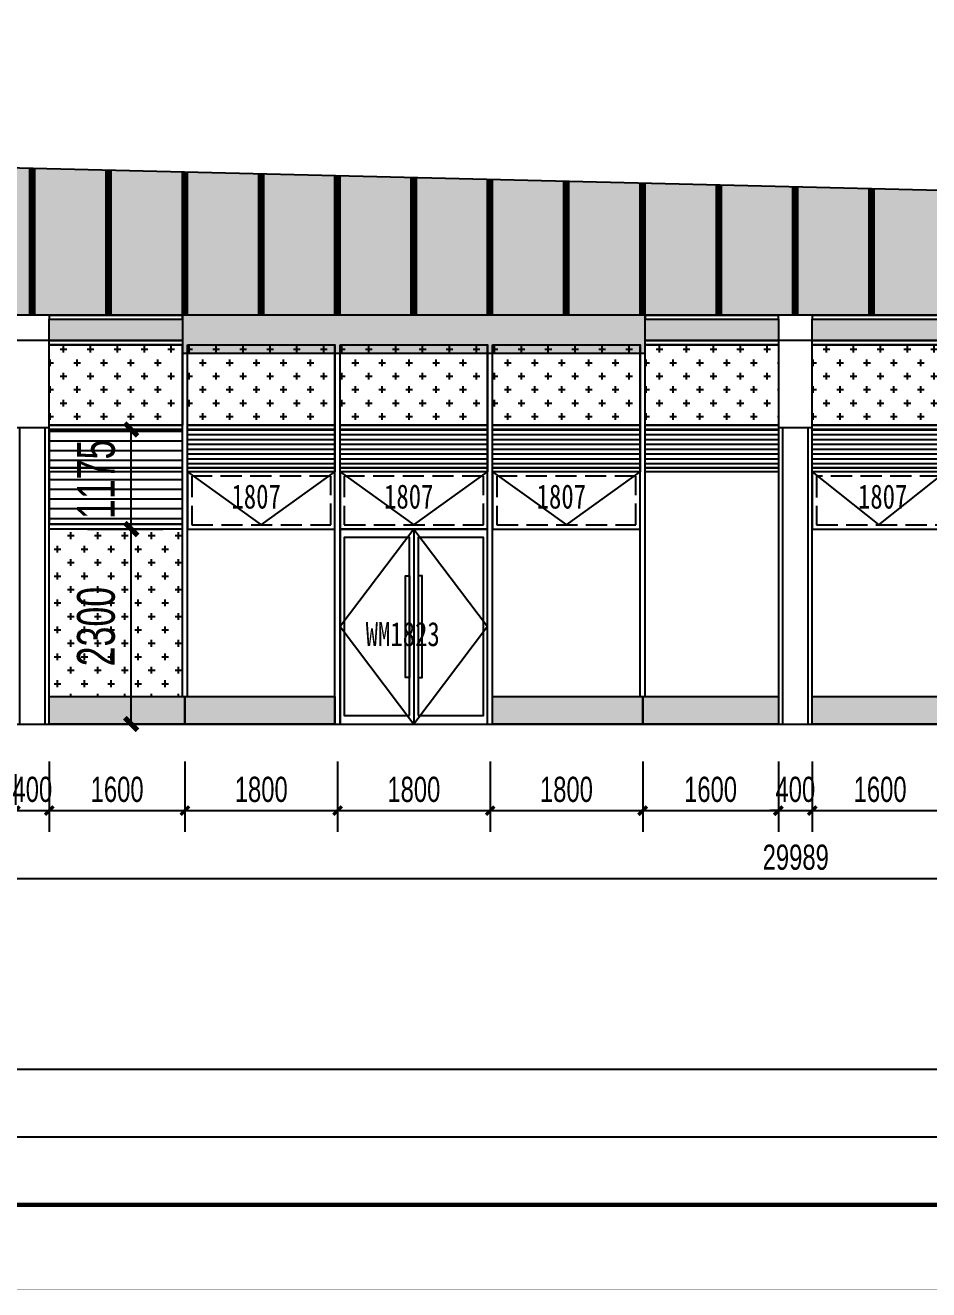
# Model space of a CAD drawing. Extents: x -483182 to 812890, y -390528 to -214858.
# Drawn here: x -301229 to -290573, y -353794 to -338879 of the extents above; entities that cross this region are included whole.
import ezdxf

# ---------------------------------------------------------------- set-up
doc = ezdxf.new("R2010")
doc.units = 0
doc.header["$LTSCALE"] = 1000
doc.header["$MEASUREMENT"] = 0
doc.linetypes.add('DASH', pattern=[0.35, 0.25, -0.1])
for name, color, linetype in [('01-标注_尺寸', 124, 'Continuous'), ('05-填充_156', 156, 'Continuous'), ('05-填充_168', 168, 'Continuous'), ('05-填充_18', 18, 'Continuous'), ('A-0-图名图例', 2, 'Continuous'), ('A-C_幕墙龙骨', 133, 'Continuous'), ('A-C_窗', 140, 'Continuous'), ('A-C_门', 150, 'Continuous'), ('D-铝板', 181, 'Continuous'), ('外墙百叶', 162, 'Continuous')]:
    doc.layers.add(name, color=color, linetype=linetype)
doc.layers.add('04-不打印_辅助线', color=165, linetype='Continuous', plot=False)
doc.styles.add('_TCH_AXIS', font='STXIHEI_0.TTF', dxfattribs={"width": 0.75})
doc.styles.add('_TCH_DIM_T3', font='ros.shx', dxfattribs={"width": 0.705882, "bigfont": 'jd.shx'})
doc.styles.get("Standard").update_dxf_attribs({"font": 'STXIHEI_0.TTF', "width": 0.75})
doc.dimstyles.new('_TCH_ARCH&&100', dxfattribs={"dimtxt": 297.5, "dimasz": 100, "dimexe": 250, "dimexo": 300, "dimgap": 100, "dimtad": 1, "dimdec": 0, "dimzin": 0, "dimdsep": 46, "dimtxsty": '_TCH_DIM_T3', "dimblk": 'ARCHTICK', "dimcen": 0.09, "dimclrt": 7, "dimazin": 2, "dimtfac": 1, "dimtdec": 0, "dimtix": 1, "dimtmove": 2, "dimatfit": 3, "dimfxl": 0, "dimtolj": 1, "dimtzin": 0, "dimarcsym": 0})
doc.dimstyles.new('_TCH_ARCH&&150', dxfattribs={"dimtxt": 446.25, "dimasz": 150, "dimexe": 375, "dimexo": 450, "dimgap": 189.375, "dimtad": 1, "dimdec": 0, "dimzin": 0, "dimdsep": 46, "dimtxsty": '_TCH_DIM_T3', "dimblk": 'ARCHTICK', "dimcen": 0.09, "dimclrt": 7, "dimazin": 2, "dimtfac": 1, "dimtdec": 0, "dimtix": 1, "dimtmove": 2, "dimatfit": 3, "dimfxl": 0, "dimtolj": 1, "dimtzin": 0, "dimarcsym": 0})
pattern_1 = [(0, (-258822.38, 311729.49), (0, 114.3), [])]

# ---------------------------------------------------------------- blocks, each defined once
blk = doc.blocks.new('图框-A1+1-4')
for points, const_width in [([(0, 0), (1051, 0), (1051, 594), (0, 594)], 0.05), ([(976, 584), (25, 584), (25, 10), (976, 10)], 0.5)]:
    blk.add_lwpolyline(points, close=True, dxfattribs=dict(const_width=const_width))
blk = doc.blocks.new('jmhrsdhj')
for p, q in [((-200, 3500), (-200, 0)), ((-150, 3500), (-150, 0)), ((150, 0), (150, 3500)), ((200, 0), (200, 3500))]:
    blk.add_line(p, q)
blk.add_lwpolyline([(-200, 3500), (200, 3500), (200, 4525), (-200, 4525)], close=True)
blk = doc.blocks.new('A$C2E0A5E3B')
blk.add_lwpolyline([(-5, 0), (1735, 0), (1735, 675), (-5, 675)], close=True)
for points in [[(-5, 675), (865, 50)], [(865, 50), (1735, 675)]]:
    blk.add_lwpolyline(points)
at = {"linetype": 'DASH'}
blk.add_lwpolyline([(45, 50), (1685, 50), (1685, 625), (45, 625)], close=True, dxfattribs=at)
at = {"layer": '04-不打印_辅助线', "width": 0.75}
blk.add_text('1807', height=285.4, dxfattribs=at).set_placement((514, 242))
blk = doc.blocks.new('*U215')
at = {"layer": 'A-C_窗'}
blk.add_blockref('A$C2E0A5E3B', (-865, -337.5), dxfattribs=at)
blk = doc.blocks.new('*U216')
at = {"layer": 'A-C_窗', "color": 0, "linetype": 'ByBlock', "lineweight": -2, "transparency": 16777216}
for p in [(0, 0), (1800, 0), (3600, 0)]:
    blk.add_blockref('*U215', p, dxfattribs=at)
blk = doc.blocks.new('*U143')
at = {"layer": '05-填充_168'}
h = blk.add_hatch(color=256, dxfattribs=at)
h.dxf.hatch_style = 1
h.paths.add_polyline_path([(0, 300), (1570, 300), (1570, 50), (0, 50)])
for points in [[(0, 350), (1570, 350)], [(0, 300), (1570, 300)], [(0, 50), (1570, 50)], [(0, 0), (1570, 0)]]:
    blk.add_lwpolyline(points)
for points in [[(0, 300), (1570, 300), (1570, 350), (0, 350)], [(0, 300), (1570, 300), (1570, 50), (0, 50)], [(1570, 0), (0, 0), (0, 50), (1570, 50)]]:
    blk.add_lwpolyline(points, close=True)
blk = doc.blocks.new('A$C5BC7050D')
for points in [[(-1735, 0), (5, 0), (5, 2300), (-1735, 2300)], [(-915, 100), (-915, 2200), (-1685, 2200), (-1685, 100)], [(-815, 100), (-45, 100), (-45, 2200), (-815, 2200)], [(-915, 550), (-965, 550), (-965, 1750), (-915, 1750)], [(-815, 550), (-765, 550), (-765, 1750), (-815, 1750)]]:
    blk.add_lwpolyline(points, close=True)
for points in [[(-865, 2300), (-1735, 1150), (-865, 0)], [(-865, 2300), (-865, 0)], [(-865, 2300), (5, 1150), (-865, 0)]]:
    blk.add_lwpolyline(points)
at = {"layer": '04-不打印_辅助线', "style": '_TCH_AXIS', "width": 0.75}
blk.add_text('WM1823', height=285.4, dxfattribs=at).set_placement((-1433, 920))
blk = doc.blocks.new('A$C58EF75E212')
at = {"layer": '05-填充_18'}
h = blk.add_hatch(color=256, dxfattribs=at)
h.dxf.hatch_style = 1
h.paths.add_polyline_path([(0, -100), (5460, -100), (5460, 350), (0, 350)])
blk.add_lwpolyline([(0, -100), (5460, -100), (5460, 350), (0, 350)], close=True)
blk = doc.blocks.new('*U142')
at = {"layer": '05-填充_168'}
h = blk.add_hatch(color=256, dxfattribs=at)
h.dxf.hatch_style = 1
h.paths.add_polyline_path([(0, 300), (1570, 300), (1570, 50), (0, 50)])
for points in [[(0, 350), (1570, 350)], [(0, 300), (1570, 300)], [(0, 50), (1570, 50)], [(0, 0), (1570, 0)]]:
    blk.add_lwpolyline(points)
for points in [[(0, 300), (1570, 300), (1570, 350), (0, 350)], [(0, 300), (1570, 300), (1570, 50), (0, 50)], [(1570, 0), (0, 0), (0, 50), (1570, 50)]]:
    blk.add_lwpolyline(points, close=True)
blk = doc.blocks.new('ccd66s5')
at = {"layer": '05-填充_156'}
h = blk.add_hatch(dxfattribs=at)
h.set_pattern_fill('CROSS', color=136, scale=100)
h.set_pattern_definition([(0, (-25227, 313254.43), (158.75, 158.75), [79.375, -238.125]), (90, (-25187.32, 313214.74), (-158.75, 158.75), [79.375, -238.125])])
h.paths.add_polyline_path([(6190, 1500), (7760, 1500), (7760, 550), (6190, 550)])
h = blk.add_hatch(dxfattribs=at)
h.set_pattern_fill('CROSS', color=136, scale=100)
h.set_pattern_definition([(0, (-23427, 313254.43), (158.75, 158.75), [79.375, -238.125]), (90, (-23387.32, 313214.74), (-158.75, 158.75), [79.375, -238.125])])
h.paths.add_polyline_path([(7820, 1500), (9560, 1500), (9560, 550), (7820, 550)])
h = blk.add_hatch(dxfattribs=at)
h.set_pattern_fill('CROSS', color=136, scale=100)
h.set_pattern_definition([(0, (-21627, 313254.43), (158.75, 158.75), [79.375, -238.125]), (90, (-21587.32, 313214.74), (-158.75, 158.75), [79.375, -238.125])])
h.paths.add_polyline_path([(9620, 1500), (11360, 1500), (11360, 550), (9620, 550)])
h = blk.add_hatch(dxfattribs=at)
h.set_pattern_fill('CROSS', color=136, scale=100)
h.set_pattern_definition([(0, (-19827, 313254.43), (158.75, 158.75), [79.375, -238.125]), (90, (-19787.32, 313214.74), (-158.75, 158.75), [79.375, -238.125])])
h.paths.add_polyline_path([(11420, 1500), (13160, 1500), (13160, 550), (11420, 550)])
h = blk.add_hatch(dxfattribs=at)
h.set_pattern_fill('CROSS', color=136, scale=100)
h.set_pattern_definition([(0, (-18197, 313254.43), (158.75, 158.75), [79.375, -238.125]), (90, (-18157.32, 313214.74), (-158.75, 158.75), [79.375, -238.125])])
h.paths.add_polyline_path([(13220, 1500), (14790, 1500), (14790, 550), (13220, 550)])
h = blk.add_hatch(dxfattribs=at)
h.set_pattern_fill('CROSS', color=136, scale=100)
h.set_pattern_definition([(0, (-16227, 313254.43), (158.75, 158.75), [79.375, -238.125]), (90, (-16187.32, 313214.74), (-158.75, 158.75), [79.375, -238.125])])
h.paths.add_polyline_path([(15190, 1500), (16760, 1500), (16760, 550), (15190, 550)])
h = blk.add_hatch(dxfattribs=at)
h.set_pattern_fill('LINE', color=256, scale=60)
h.set_pattern_definition([(0, (9076, 50), (0, 57.15), [])])
h.paths.add_polyline_path([(7820, 500), (9560, 500), (9560, 50), (7820, 50)])
h = blk.add_hatch(dxfattribs=at)
h.set_pattern_fill('LINE', color=256, scale=60)
h.set_pattern_definition([(0, (10876, 50), (0, 57.15), [])])
h.paths.add_polyline_path([(9620, 500), (11360, 500), (11360, 50), (9620, 50)])
h = blk.add_hatch(dxfattribs=at)
h.set_pattern_fill('LINE', color=256, scale=60)
h.set_pattern_definition([(0, (12676, 50), (0, 57.15), [])])
h.paths.add_polyline_path([(11420, 500), (13160, 500), (13160, 50), (11420, 50)])
h = blk.add_hatch(dxfattribs=at)
h.set_pattern_fill('LINE', color=256, scale=60)
h.set_pattern_definition([(0, (14306, 50), (0, 57.15), [])])
h.paths.add_polyline_path([(13220, 500), (14790, 500), (14790, 50), (13220, 50)])
h = blk.add_hatch(dxfattribs=at)
h.set_pattern_fill('LINE', color=256, scale=60)
h.set_pattern_definition([(0, (16276, 50), (0, 57.15), [])])
h.paths.add_polyline_path([(15190, 500), (16760, 500), (16760, 50), (15190, 50)])
for points in [[(6190, 1500), (7760, 1500), (7760, 550), (6190, 550)], [(7820, 1500), (9560, 1500), (9560, 550), (7820, 550)], [(9620, 1500), (11360, 1500), (11360, 550), (9620, 550)], [(11420, 1500), (13160, 1500), (13160, 550), (11420, 550)], [(13220, 1500), (14790, 1500), (14790, 550), (13220, 550)], [(15190, 1500), (16760, 1500), (16760, 550), (15190, 550)], [(9560, 500), (7820, 500), (7820, 550), (9560, 550)], [(7820, 500), (9560, 500), (9560, 50), (7820, 50)], [(11360, 500), (9620, 500), (9620, 550), (11360, 550)], [(9620, 500), (11360, 500), (11360, 50), (9620, 50)], [(13160, 500), (11420, 500), (11420, 550), (13160, 550)], [(11420, 500), (13160, 500), (13160, 50), (11420, 50)], [(14790, 500), (13220, 500), (13220, 550), (14790, 550)], [(13220, 500), (14790, 500), (14790, 50), (13220, 50)], [(16760, 500), (15190, 500), (15190, 550), (16760, 550)], [(15190, 500), (16760, 500), (16760, 50), (15190, 50)], [(9560, 0), (7820, 0), (7820, 50), (9560, 50)], [(11360, 0), (9620, 0), (9620, 50), (11360, 50)], [(13160, 0), (11420, 0), (11420, 50), (13160, 50)], [(14790, 0), (13220, 0), (13220, 50), (14790, 50)], [(16760, 0), (15190, 0), (15190, 50), (16760, 50)]]:
    blk.add_lwpolyline(points, close=True)
for points in [[(6190, 550), (7760, 550)], [(6190, 500), (7760, 500)], [(7820, 550), (9560, 550)], [(7820, 500), (9560, 500)], [(9620, 550), (11360, 550)], [(9620, 500), (11360, 500)], [(11420, 550), (13160, 550)], [(11420, 500), (13160, 500)], [(13220, 550), (14790, 550)], [(13220, 500), (14790, 500)], [(15190, 550), (16760, 550)], [(15190, 500), (16760, 500)]]:
    blk.add_lwpolyline(points)
blk = doc.blocks.new('mkhdht')
at = {"layer": '05-填充_156'}
h = blk.add_hatch(dxfattribs=at)
h.set_pattern_fill('CROSS', color=136, scale=100)
h.set_pattern_definition([(0, (-263136, 354870.49), (158.75, 158.75), [79.375, -238.125]), (90, (-263096.31, 354830.8), (-158.75, 158.75), [79.375, -238.125])])
h.paths.add_polyline_path([(1065, 6374), (0, 6400), (0, 4525), (1065, 4525)])
h.paths.add_polyline_path([(1125, 4525), (1965, 4525), (1965, 6352), (1125, 6373)])
h.paths.add_polyline_path([(2025, 4525), (2865, 4525), (2865, 6331), (2025, 6351)])
h.paths.add_polyline_path([(2925, 4525), (3765, 4525), (3765, 6309), (2925, 6329)])
h.paths.add_polyline_path([(3825, 4525), (4665, 4525), (4665, 6287), (3825, 6307)])
h.paths.add_polyline_path([(4725, 4525), (5790, 4525), (5790, 4525), (5960, 4525), (5960, 6255), (4725, 6285)])
h.paths.add_polyline_path([(6860, 6234), (6020, 6254), (6020, 4525), (6190, 4525), (6860, 4525)])
h.paths.add_polyline_path([(6920, 4525), (7760, 4525), (7760, 6212), (6920, 6232)])
h.paths.add_polyline_path([(7820, 4525), (8660, 4525), (8660, 6190), (7820, 6210)])
h.paths.add_polyline_path([(9560, 6168), (8720, 6188), (8720, 4525), (9560, 4525)])
h.paths.add_polyline_path([(10460, 6146), (9620, 6167), (9620, 4525), (10460, 4525)])
h.paths.add_polyline_path([(11360, 6124), (10520, 6145), (10520, 4525), (11360, 4525)])
h.paths.add_polyline_path([(12260, 6102), (11420, 6123), (11420, 4525), (12260, 4525)])
h.paths.add_polyline_path([(13160, 6081), (12320, 6101), (12320, 4525), (13160, 4525)])
h.paths.add_polyline_path([(14060, 6059), (13220, 6079), (13220, 4525), (14060, 4525)])
h.paths.add_polyline_path([(14120, 4525), (14790, 4525), (14960, 4525), (14960, 6037), (14120, 6057)])
h.paths.add_polyline_path([(15020, 4525), (15190, 4525), (15860, 4525), (15860, 6015), (15020, 6035)])
h.paths.add_polyline_path([(15920, 4525), (16760, 4525), (16760, 5993), (15920, 6014)])
h.paths.add_polyline_path([(16820, 4525), (17660, 4525), (17660, 5971), (16820, 5992)])
h.paths.add_polyline_path([(17720, 4525), (18560, 4525), (18560, 5950), (17720, 5970)])
h.paths.add_polyline_path([(19460, 5928), (18620, 5948), (18620, 4525), (19460, 4525)])
h.paths.add_polyline_path([(20360, 5906), (19520, 5926), (19520, 4525), (20360, 4525)])
h.paths.add_polyline_path([(20420, 4525), (21260, 4525), (21260, 5884), (20420, 5904)])
h.paths.add_polyline_path([(21320, 4525), (22160, 4525), (22160, 5862), (21320, 5883)])
h.paths.add_polyline_path([(22220, 4525), (23060, 4525), (23060, 5840), (22220, 5861)])
h.paths.add_polyline_path([(23960, 5818), (23120, 5839), (23120, 4525), (23790, 4525), (23960, 4525)])
h.paths.add_polyline_path([(24020, 4525), (24190, 4525), (24860, 4525), (24860, 5797), (24020, 5817)])
h.paths.add_polyline_path([(24920, 4525), (25760, 4525), (25760, 5775), (24920, 5795)])
h.paths.add_polyline_path([(25820, 4525), (26660, 4525), (26660, 5753), (25820, 5773)])
h.paths.add_polyline_path([(26720, 4525), (27560, 4525), (27560, 5731), (26720, 5751)])
h.paths.add_polyline_path([(27620, 4525), (28460, 4525), (28460, 5709), (27620, 5730)])
h.paths.add_polyline_path([(28520, 4525), (29360, 4525), (29360, 5687), (28520, 5708)])
h.paths.add_polyline_path([(29420, 4525), (29990, 4525), (29990, 5672), (29420, 5686)])
h = blk.add_hatch(dxfattribs=at)
h.set_pattern_fill('CROSS', color=136, scale=100)
h.set_pattern_definition([(0, (-231516, 354870.43), (158.75, 158.75), [79.375, -238.125]), (90, (-231476.31, 354830.74), (-158.75, 158.75), [79.375, -238.125])])
h.paths.add_polyline_path([(7760, 2000), (6190, 2000), (6190, 25), (7760, 25)])
at = {"layer": '05-填充_168'}
h = blk.add_hatch(color=256, dxfattribs=at)
h.dxf.hatch_style = 1
h.paths.add_polyline_path([(0, 25), (1065, 25), (1065, -300), (0, -300)])
h.paths.add_polyline_path([(4725, 25), (5790, 25), (5790, -300), (4725, -300)])
h.paths.add_polyline_path([(6190, 25), (7790, 25), (7790, -300), (6190, -300)])
h.paths.add_polyline_path([(7790, 25), (9560, 25), (9560, -300), (7790, -300)])
h.paths.add_polyline_path([(11420, 25), (13190, 25), (13190, -300), (11420, -300)])
h.paths.add_polyline_path([(13190, 25), (14790, 25), (14790, -300), (13190, -300)])
h.paths.add_polyline_path([(15190, 25), (16790, 25), (16790, -300), (15190, -300)])
h.paths.add_polyline_path([(16790, 25), (18590, 25), (18590, -300), (16790, -300)])
h.paths.add_polyline_path([(18590, 25), (20390, 25), (20390, -300), (18590, -300)])
h.paths.add_polyline_path([(22190, 25), (23790, 25), (23790, -300), (22190, -300)])
h.paths.add_polyline_path([(20390, 25), (22190, 25), (22190, -300), (20390, -300)])
h.paths.add_polyline_path([(29390, 25), (29990, 25), (29990, -300), (29390, -300)])
h.paths.add_polyline_path([(25760, -300), (25760, 25), (24190, 25), (24190, -300)])
h.paths.add_polyline_path([(27620, 25), (27620, -300), (29390, -300), (29390, 25)])
at = {"layer": '外墙百叶'}
h = blk.add_hatch(dxfattribs=at)
h.set_pattern_fill('LINE', color=256, scale=120)
h.set_pattern_definition(pattern_1)
h.paths.add_polyline_path([(6190, 2725), (7760, 2725), (7760, 3175), (6190, 3175)])
h = blk.add_hatch(dxfattribs=at)
h.set_pattern_fill('LINE', color=256, scale=120)
h.set_pattern_definition(pattern_1)
h.paths.add_polyline_path([(6190, 2060), (7760, 2060), (7760, 2675), (6190, 2675)])
blk.add_lwpolyline([(29990, 4525), (0, 4525)])
at = {"layer": '05-填充_18', "const_width": 60}
for points in [[(5990, 4525), (5990, 6255)], [(6890, 4525), (6890, 6233)], [(7790, 4525), (7790, 6211)], [(8690, 4525), (8690, 6189)], [(9590, 4525), (9590, 6167)], [(10490, 4525), (10490, 6145)], [(11390, 4525), (11390, 6124)], [(12290, 4525), (12290, 6102)], [(13190, 4525), (13190, 6080)], [(14090, 4525), (14090, 6058)], [(14990, 4525), (14990, 6036)], [(15890, 4525), (15890, 6014)]]:
    blk.add_lwpolyline(points, dxfattribs=at)
at = {"layer": 'A-C_幕墙龙骨'}
for points in [[(5960, 4525), (5960, 6255)], [(6020, 4525), (6020, 6254)], [(6860, 4525), (6860, 6234)], [(6920, 4525), (6920, 6232)], [(7760, 4525), (7760, 6212)], [(7820, 4525), (7820, 6210)], [(8660, 4525), (8660, 6190)], [(8720, 4525), (8720, 6188)], [(9560, 4525), (9560, 6168)], [(9620, 4525), (9620, 6167)], [(10460, 4525), (10460, 6146)], [(10520, 4525), (10520, 6145)], [(11360, 4525), (11360, 6124)], [(11420, 4525), (11420, 6123)], [(12260, 4525), (12260, 6102)], [(12320, 4525), (12320, 6101)], [(13160, 4525), (13160, 6081)], [(13220, 4525), (13220, 6079)], [(14060, 4525), (14060, 6059)], [(14120, 4525), (14120, 6057)], [(14960, 4525), (14960, 6037)], [(15020, 4525), (15020, 6035)], [(15860, 4525), (15860, 6015)], [(15920, 4525), (15920, 6014)]]:
    blk.add_lwpolyline(points, dxfattribs=at)
at = {"layer": 'A-C_窗'}
for p, q in [((7760, 25), (7760, 4175)), ((7820, 25), (7820, 4175)), ((9560, -300), (9560, 4175)), ((9620, -300), (9620, 4175)), ((11360, -300), (11360, 4175)), ((11420, -300), (11420, 4175)), ((13160, 25), (13160, 4175)), ((13220, 25), (13220, 4175)), ((7760, 2725), (6190, 2725)), ((7760, 2675), (6190, 2675)), ((7760, 2060), (6190, 2060)), ((7760, 2000), (6190, 2000))]:
    blk.add_line(p, q, dxfattribs=at)
for points in [[(29990, 5672), (0, 6400), (0, -300), (29990, -300)], [(15190, 2000), (16760, 2000), (16760, 2675), (15190, 2675)], [(6190, 25), (7790, 25), (7790, -300), (6190, -300)], [(7790, 25), (9560, 25), (9560, -300), (7790, -300)], [(11420, 25), (13190, 25), (13190, -300), (11420, -300)], [(13190, 25), (14790, 25), (14790, -300), (13190, -300)], [(15190, 25), (16790, 25), (16790, -300), (15190, -300)]]:
    blk.add_lwpolyline(points, close=True, dxfattribs=at)
for points in [[(15190, 2675), (15975, 2050)], [(15975, 2050), (16760, 2675)]]:
    blk.add_lwpolyline(points, dxfattribs=at)
at = {"layer": 'A-C_窗', "linetype": 'DASH'}
blk.add_lwpolyline([(15240, 2050), (16710, 2050), (16710, 2625), (15240, 2625)], close=True, dxfattribs=at)
at = {"layer": '外墙百叶'}
for points in [[(6190, 2725), (7760, 2725), (7760, 3175), (6190, 3175)], [(6190, 2060), (7760, 2060), (7760, 2675), (6190, 2675)]]:
    blk.add_lwpolyline(points, close=True, dxfattribs=at)
at = {"layer": 'A-C_窗'}
for name, p in [('*U143', (6190, 4175)), ('*U142', (13220, 4175)), ('*U143', (15190, 4175)), ('ccd66s5', (0, 2675)), ('*U216', (8690, 2338))]:
    blk.add_blockref(name, p, dxfattribs=at)
at = {"layer": 'A-C_门'}
blk.add_blockref('A$C5BC7050D', (11355, -300), dxfattribs=at)
at = {"layer": 'D-铝板'}
for name, p in [('A$C58EF75E212', (7760, 4175)), ('jmhrsdhj', (5990, -300)), ('jmhrsdhj', (14990, -300))]:
    blk.add_blockref(name, p, dxfattribs=at)
at = {"layer": '04-不打印_辅助线', "width": 0.75}
blk.add_text('1807', height=285.4, dxfattribs=at).set_placement((15729, 2242))
blk = doc.blocks.new('_ArchTick')
at = {"color": 0, "linetype": 'ByBlock', "const_width": 0.4}
blk.add_lwpolyline([(-0.5, -0.5), (0.5, 0.5)], dxfattribs=at)
blk = doc.blocks.new('*D1508')
at = {"layer": '01-标注_尺寸', "color": 0, "lineweight": -2, "transparency": 16777216}
for p, q in [((-291946, -347563), (-291946, -348393)), ((-290346, -347563), (-290346, -348393)), ((-291946, -348143), (-290346, -348143))]:
    blk.add_line(p, q, dxfattribs=at)
at = {"layer": 'Defpoints', "color": 0, "transparency": 16777216}
for p in [(-291946, -347263), (-290346, -347263), (-290346, -348143)]:
    blk.add_point(p, dxfattribs=at)
at = {"layer": '01-标注_尺寸', "color": 0, "lineweight": -2, "transparency": 16777216, "xscale": 100, "yscale": 100, "zscale": 100, "rotation": 180}
blk.add_blockref('_ArchTick', (-291946, -348143), dxfattribs=at)
at = {"layer": '01-标注_尺寸', "color": 0, "lineweight": -2, "transparency": 16777216, "xscale": 100, "yscale": 100, "zscale": 100}
blk.add_blockref('_ArchTick', (-290346, -348143), dxfattribs=at)
at = {"layer": '01-标注_尺寸', "color": 7, "transparency": 16777216, "insert": (-291146, -347894), "char_height": 297.5, "attachment_point": 5, "style": '_TCH_DIM_T3'}
blk.add_mtext('\\A1;1600', dxfattribs=at)
blk = doc.blocks.new('*D1509')
at = {"layer": '01-标注_尺寸', "color": 0, "lineweight": -2, "transparency": 16777216}
for p, q in [((-292346, -347563), (-292346, -348393)), ((-291946, -347563), (-291946, -348393)), ((-292346, -348143), (-292446, -348143)), ((-292346, -348143), (-291946, -348143)), ((-291946, -348143), (-291846, -348143))]:
    blk.add_line(p, q, dxfattribs=at)
at = {"layer": 'Defpoints', "color": 0, "transparency": 16777216}
for p in [(-292346, -347263), (-291946, -347263), (-291946, -348143)]:
    blk.add_point(p, dxfattribs=at)
at = {"layer": '01-标注_尺寸', "color": 0, "lineweight": -2, "transparency": 16777216, "xscale": 100, "yscale": 100, "zscale": 100}
blk.add_blockref('_ArchTick', (-292346, -348143), dxfattribs=at)
at = {"layer": '01-标注_尺寸', "color": 0, "lineweight": -2, "transparency": 16777216, "xscale": 100, "yscale": 100, "zscale": 100, "rotation": 180}
blk.add_blockref('_ArchTick', (-291946, -348143), dxfattribs=at)
at = {"layer": '01-标注_尺寸', "color": 7, "transparency": 16777216, "insert": (-292146, -347894), "char_height": 297.5, "attachment_point": 5, "style": '_TCH_DIM_T3'}
blk.add_mtext('\\A1;400', dxfattribs=at)
blk = doc.blocks.new('*D1510')
at = {"layer": '01-标注_尺寸', "color": 0, "lineweight": -2, "transparency": 16777216}
for p, q in [((-293946, -347563), (-293946, -348393)), ((-292346, -347563), (-292346, -348393)), ((-293946, -348143), (-292346, -348143))]:
    blk.add_line(p, q, dxfattribs=at)
at = {"layer": 'Defpoints', "color": 0, "transparency": 16777216}
for p in [(-293946, -347263), (-292346, -347263), (-292346, -348143)]:
    blk.add_point(p, dxfattribs=at)
at = {"layer": '01-标注_尺寸', "color": 0, "lineweight": -2, "transparency": 16777216, "xscale": 100, "yscale": 100, "zscale": 100, "rotation": 180}
blk.add_blockref('_ArchTick', (-293946, -348143), dxfattribs=at)
at = {"layer": '01-标注_尺寸', "color": 0, "lineweight": -2, "transparency": 16777216, "xscale": 100, "yscale": 100, "zscale": 100}
blk.add_blockref('_ArchTick', (-292346, -348143), dxfattribs=at)
at = {"layer": '01-标注_尺寸', "color": 7, "transparency": 16777216, "insert": (-293146, -347894), "char_height": 297.5, "attachment_point": 5, "style": '_TCH_DIM_T3'}
blk.add_mtext('\\A1;1600', dxfattribs=at)
blk = doc.blocks.new('*D1511')
at = {"layer": '01-标注_尺寸', "color": 0, "lineweight": -2, "transparency": 16777216}
for p, q in [((-295746, -347563), (-295746, -348393)), ((-293946, -347563), (-293946, -348393)), ((-295746, -348143), (-293946, -348143))]:
    blk.add_line(p, q, dxfattribs=at)
at = {"layer": 'Defpoints', "color": 0, "transparency": 16777216}
for p in [(-295746, -347263), (-293946, -347263), (-293946, -348143)]:
    blk.add_point(p, dxfattribs=at)
at = {"layer": '01-标注_尺寸', "color": 0, "lineweight": -2, "transparency": 16777216, "xscale": 100, "yscale": 100, "zscale": 100, "rotation": 180}
blk.add_blockref('_ArchTick', (-295746, -348143), dxfattribs=at)
at = {"layer": '01-标注_尺寸', "color": 0, "lineweight": -2, "transparency": 16777216, "xscale": 100, "yscale": 100, "zscale": 100}
blk.add_blockref('_ArchTick', (-293946, -348143), dxfattribs=at)
at = {"layer": '01-标注_尺寸', "color": 7, "transparency": 16777216, "insert": (-294846, -347894), "char_height": 297.5, "attachment_point": 5, "style": '_TCH_DIM_T3'}
blk.add_mtext('\\A1;1800', dxfattribs=at)
blk = doc.blocks.new('*D1512')
at = {"layer": '01-标注_尺寸', "color": 0, "lineweight": -2, "transparency": 16777216}
for p, q in [((-297546, -347563), (-297546, -348393)), ((-295746, -347563), (-295746, -348393)), ((-297546, -348143), (-295746, -348143))]:
    blk.add_line(p, q, dxfattribs=at)
at = {"layer": 'Defpoints', "color": 0, "transparency": 16777216}
for p in [(-297546, -347263), (-295746, -347263), (-295746, -348143)]:
    blk.add_point(p, dxfattribs=at)
at = {"layer": '01-标注_尺寸', "color": 0, "lineweight": -2, "transparency": 16777216, "xscale": 100, "yscale": 100, "zscale": 100, "rotation": 180}
blk.add_blockref('_ArchTick', (-297546, -348143), dxfattribs=at)
at = {"layer": '01-标注_尺寸', "color": 0, "lineweight": -2, "transparency": 16777216, "xscale": 100, "yscale": 100, "zscale": 100}
blk.add_blockref('_ArchTick', (-295746, -348143), dxfattribs=at)
at = {"layer": '01-标注_尺寸', "color": 7, "transparency": 16777216, "insert": (-296646, -347894), "char_height": 297.5, "attachment_point": 5, "style": '_TCH_DIM_T3'}
blk.add_mtext('\\A1;1800', dxfattribs=at)
blk = doc.blocks.new('*D1513')
at = {"layer": '01-标注_尺寸', "color": 0, "lineweight": -2, "transparency": 16777216}
for p, q in [((-299346, -347563), (-299346, -348393)), ((-297546, -347563), (-297546, -348393)), ((-299346, -348143), (-297546, -348143))]:
    blk.add_line(p, q, dxfattribs=at)
at = {"layer": 'Defpoints', "color": 0, "transparency": 16777216}
for p in [(-299346, -347263), (-297546, -347263), (-297546, -348143)]:
    blk.add_point(p, dxfattribs=at)
at = {"layer": '01-标注_尺寸', "color": 0, "lineweight": -2, "transparency": 16777216, "xscale": 100, "yscale": 100, "zscale": 100, "rotation": 180}
blk.add_blockref('_ArchTick', (-299346, -348143), dxfattribs=at)
at = {"layer": '01-标注_尺寸', "color": 0, "lineweight": -2, "transparency": 16777216, "xscale": 100, "yscale": 100, "zscale": 100}
blk.add_blockref('_ArchTick', (-297546, -348143), dxfattribs=at)
at = {"layer": '01-标注_尺寸', "color": 7, "transparency": 16777216, "insert": (-298446, -347894), "char_height": 297.5, "attachment_point": 5, "style": '_TCH_DIM_T3'}
blk.add_mtext('\\A1;1800', dxfattribs=at)
blk = doc.blocks.new('*D1514')
at = {"layer": '01-标注_尺寸', "color": 0, "lineweight": -2, "transparency": 16777216}
for p, q in [((-300946, -347563), (-300946, -348393)), ((-299346, -347563), (-299346, -348393)), ((-300946, -348143), (-299346, -348143))]:
    blk.add_line(p, q, dxfattribs=at)
at = {"layer": 'Defpoints', "color": 0, "transparency": 16777216}
for p in [(-300946, -347263), (-299346, -347263), (-299346, -348143)]:
    blk.add_point(p, dxfattribs=at)
at = {"layer": '01-标注_尺寸', "color": 0, "lineweight": -2, "transparency": 16777216, "xscale": 100, "yscale": 100, "zscale": 100, "rotation": 180}
blk.add_blockref('_ArchTick', (-300946, -348143), dxfattribs=at)
at = {"layer": '01-标注_尺寸', "color": 0, "lineweight": -2, "transparency": 16777216, "xscale": 100, "yscale": 100, "zscale": 100}
blk.add_blockref('_ArchTick', (-299346, -348143), dxfattribs=at)
at = {"layer": '01-标注_尺寸', "color": 7, "transparency": 16777216, "insert": (-300146, -347894), "char_height": 297.5, "attachment_point": 5, "style": '_TCH_DIM_T3'}
blk.add_mtext('\\A1;1600', dxfattribs=at)
blk = doc.blocks.new('*D1515')
at = {"layer": '01-标注_尺寸', "color": 0, "lineweight": -2, "transparency": 16777216}
for p, q in [((-301346, -347563), (-301346, -348393)), ((-300946, -347563), (-300946, -348393)), ((-301346, -348143), (-301446, -348143)), ((-301346, -348143), (-300946, -348143)), ((-300946, -348143), (-300846, -348143))]:
    blk.add_line(p, q, dxfattribs=at)
at = {"layer": 'Defpoints', "color": 0, "transparency": 16777216}
for p in [(-301346, -347263), (-300946, -347263), (-300946, -348143)]:
    blk.add_point(p, dxfattribs=at)
at = {"layer": '01-标注_尺寸', "color": 0, "lineweight": -2, "transparency": 16777216, "xscale": 100, "yscale": 100, "zscale": 100}
blk.add_blockref('_ArchTick', (-301346, -348143), dxfattribs=at)
at = {"layer": '01-标注_尺寸', "color": 0, "lineweight": -2, "transparency": 16777216, "xscale": 100, "yscale": 100, "zscale": 100, "rotation": 180}
blk.add_blockref('_ArchTick', (-300946, -348143), dxfattribs=at)
at = {"layer": '01-标注_尺寸', "color": 7, "transparency": 16777216, "insert": (-301146, -347894), "char_height": 297.5, "attachment_point": 5, "style": '_TCH_DIM_T3'}
blk.add_mtext('\\A1;400', dxfattribs=at)
blk = doc.blocks.new('*D1520')
at = {"layer": '01-标注_尺寸', "color": 0, "lineweight": -2, "transparency": 16777216}
for p, q in [((-307136, -348363), (-307136, -349193)), ((-277147, -348363), (-277147, -349193)), ((-307136, -348943), (-277147, -348943))]:
    blk.add_line(p, q, dxfattribs=at)
at = {"layer": 'Defpoints', "color": 0, "transparency": 16777216}
for p in [(-307136, -348063), (-277147, -348063), (-277147, -348943)]:
    blk.add_point(p, dxfattribs=at)
at = {"layer": '01-标注_尺寸', "color": 0, "lineweight": -2, "transparency": 16777216, "xscale": 100, "yscale": 100, "zscale": 100, "rotation": 180}
blk.add_blockref('_ArchTick', (-307136, -348943), dxfattribs=at)
at = {"layer": '01-标注_尺寸', "color": 0, "lineweight": -2, "transparency": 16777216, "xscale": 100, "yscale": 100, "zscale": 100}
blk.add_blockref('_ArchTick', (-277147, -348943), dxfattribs=at)
at = {"layer": '01-标注_尺寸', "color": 7, "transparency": 16777216, "insert": (-292141, -348694), "char_height": 297.5, "attachment_point": 5, "style": '_TCH_DIM_T3'}
blk.add_mtext('\\A1;29989', dxfattribs=at)
blk = doc.blocks.new('*D2220')
at = {"layer": '01-标注_尺寸', "color": 0, "lineweight": -2, "transparency": 16777216}
for p, q in [((-300496, -343647), (-299605, -343647)), ((-299980, -344822), (-299980, -343647)), ((-300496, -344822), (-299605, -344822))]:
    blk.add_line(p, q, dxfattribs=at)
at = {"layer": 'Defpoints', "color": 0, "transparency": 16777216}
for p in [(-300946, -343647), (-299980, -343647), (-300946, -344822)]:
    blk.add_point(p, dxfattribs=at)
at = {"layer": '01-标注_尺寸', "color": 0, "lineweight": -2, "transparency": 16777216, "xscale": 150, "yscale": 150, "zscale": 150}
for p, rotation in [((-299980, -343647), 90), ((-299980, -344822), 270)]:
    blk.add_blockref('_ArchTick', p, dxfattribs=dict(at, rotation=rotation))
at = {"layer": '01-标注_尺寸', "color": 7, "transparency": 16777216, "insert": (-300393, -344235), "char_height": 446.2, "attachment_point": 5, "rotation": 90, "style": '_TCH_DIM_T3'}
blk.add_mtext('\\A1;1175', dxfattribs=at)
blk = doc.blocks.new('*D2221')
at = {"layer": '01-标注_尺寸', "color": 0, "lineweight": -2, "transparency": 16777216}
for p, q in [((-300496, -344822), (-299605, -344822)), ((-299980, -347122), (-299980, -344822)), ((-300496, -347122), (-299605, -347122))]:
    blk.add_line(p, q, dxfattribs=at)
at = {"layer": 'Defpoints', "color": 0, "transparency": 16777216}
for p in [(-300946, -344822), (-299980, -344822), (-300946, -347122)]:
    blk.add_point(p, dxfattribs=at)
at = {"layer": '01-标注_尺寸', "color": 0, "lineweight": -2, "transparency": 16777216, "xscale": 150, "yscale": 150, "zscale": 150}
for p, rotation in [((-299980, -344822), 90), ((-299980, -347122), 270)]:
    blk.add_blockref('_ArchTick', p, dxfattribs=dict(at, rotation=rotation))
at = {"layer": '01-标注_尺寸', "color": 7, "transparency": 16777216, "insert": (-300393, -345972), "char_height": 446.2, "attachment_point": 5, "rotation": 90, "style": '_TCH_DIM_T3'}
blk.add_mtext('\\A1;2300', dxfattribs=at)

msp = doc.modelspace()

# ---------------------------------------------------------------- linework, layer by layer
at = {"layer": 'A-0-图名图例'}
for p, q in [((-312480, -351191.9), (-217380, -351191.9)), ((-312480, -351991.9), (-217380, -351991.9))]:
    msp.add_line(p, q, dxfattribs=at)

# ---------------------------------------------------------------- block references
at = {"xscale": 100, "yscale": 100, "zscale": 100}
msp.add_blockref('图框-A1+1-4', (-314980, -353791.9), dxfattribs=at)
at = {"layer": 'A-C_窗'}
msp.add_blockref('mkhdht', (-307136.3, -346822.5), dxfattribs=at)

# ---------------------------------------------------------------- dimensions: what is measured, and where the dimension line sits
at = {"layer": '01-标注_尺寸'}
for p1, p2, distance, dimstyle, picture, middle in [((-300946.3, -344822.5), (-300946.3, -343647.5), -966.3, '_TCH_ARCH&&150', '*D2220', (-300392.5, -344235)), ((-300946.3, -347122.5), (-300946.3, -344822.5), -966.3, '_TCH_ARCH&&150', '*D2221', (-300392.5, -345972.5)), ((-301346.4, -347263.5), (-300946.4, -347263.5), -879, '_TCH_ARCH&&100', '*D1515', (-301146.4, -347893.8)), ((-300946.4, -347263.5), (-299346.3, -347263.5), -879, '_TCH_ARCH&&100', '*D1514', (-300146.3, -347893.8)), ((-299346.3, -347263.5), (-297546.3, -347263.5), -879, '_TCH_ARCH&&100', '*D1513', (-298446.3, -347893.8)), ((-297546.3, -347263.5), (-295746.3, -347263.5), -879, '_TCH_ARCH&&100', '*D1512', (-296646.3, -347893.8)), ((-295746.3, -347263.5), (-293946.3, -347263.5), -879, '_TCH_ARCH&&100', '*D1511', (-294846.3, -347893.8)), ((-293946.3, -347263.5), (-292346.3, -347263.5), -879, '_TCH_ARCH&&100', '*D1510', (-293146.3, -347893.8)), ((-292346.3, -347263.5), (-291946.3, -347263.5), -879, '_TCH_ARCH&&100', '*D1509', (-292146.3, -347893.8)), ((-291946.3, -347263.5), (-290346.3, -347263.5), -879, '_TCH_ARCH&&100', '*D1508', (-291146.3, -347893.8)), ((-307135.9, -348063.5), (-277146.7, -348063.5), -879, '_TCH_ARCH&&100', '*D1520', (-292141.3, -348693.8))]:
    dim = msp.add_aligned_dim(p1=p1, p2=p2, distance=distance, dimstyle=dimstyle, dxfattribs=at)
    dim.commit()
    dim.dimension.update_dxf_attribs({"geometry": picture, "text_midpoint": middle})

doc.saveas('drawing.dxf')
